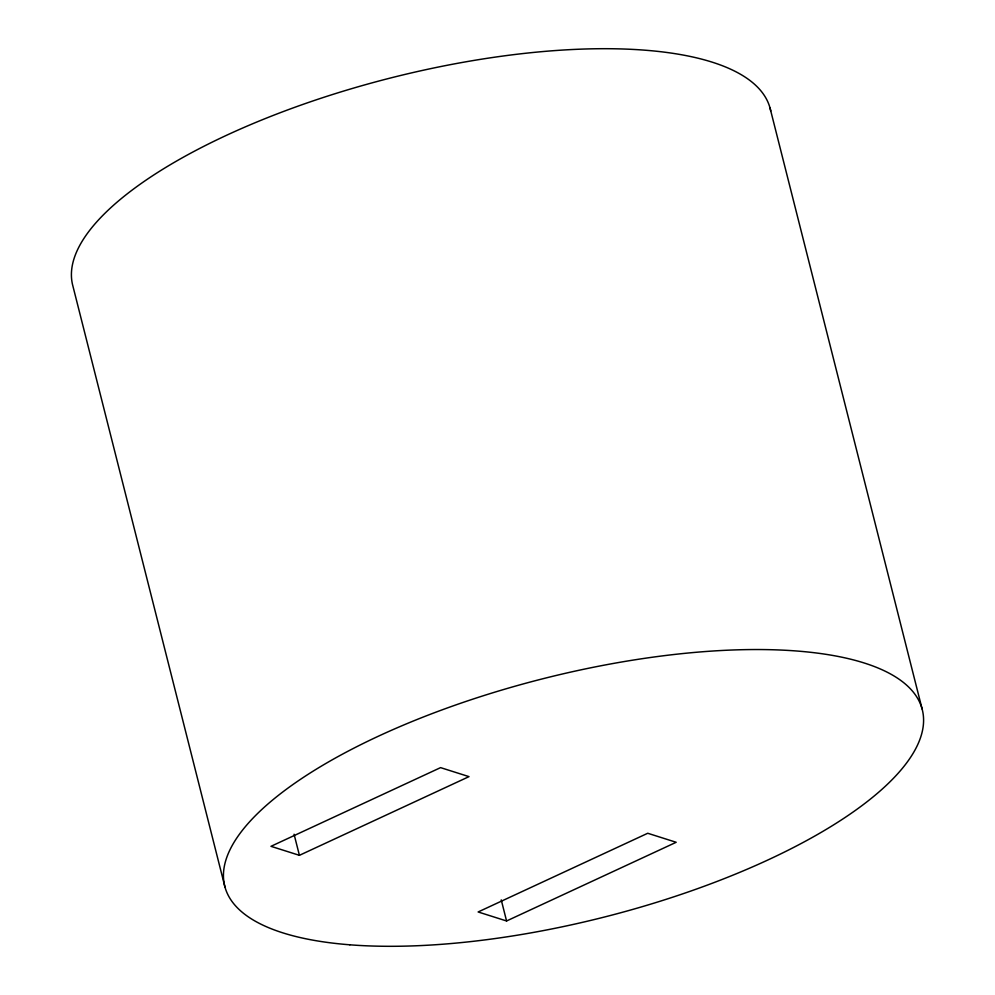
<?xml version="1.0" encoding="UTF-8"?>
<svg xmlns="http://www.w3.org/2000/svg" width="995" height="995" viewBox="0 0 995 995"><rect width="100%" height="100%" fill="white"/><g stroke="black" fill="none" stroke-linecap="round" stroke-linejoin="round"><path stroke-width="1.49" d="M299.408 855.327L469.006 776.635L440.574 767.63L270.976 846.322L299.408 855.327L294.072 834.245M506.567 920.972L676.177 842.28L647.745 833.263L478.135 911.967L506.567 920.972L501.244 899.89M770.055 108.107L922.104 708.962M224.945 886.893L72.896 286.038A359.755 123.044 -14.2 0 1 393.323 77.287A359.755 123.044 -14.2 0 1 770.727 110.942M349.854 944.802A359.755 123.044 -14.2 0 0 918.572 742.718A359.755 123.044 -14.2 0 0 452.116 706.239A359.755 123.044 -14.2 0 0 349.854 944.802"/></g></svg>
